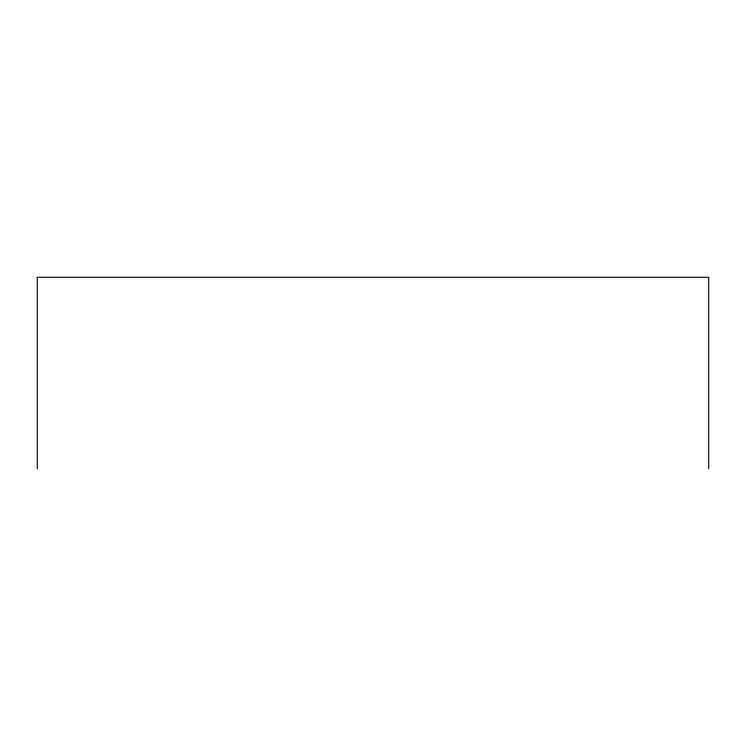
<?xml version="1.0" encoding="UTF-8"?>
<svg xmlns="http://www.w3.org/2000/svg" width="746" height="746" viewBox="0 0 746 746"><rect width="100%" height="100%" fill="white"/><g stroke="black" fill="none" stroke-linecap="round" stroke-linejoin="round"><path stroke-width="1.12" d="M708.7 468.721L708.7 277.279L37.3 277.279L37.3 468.721"/></g></svg>
